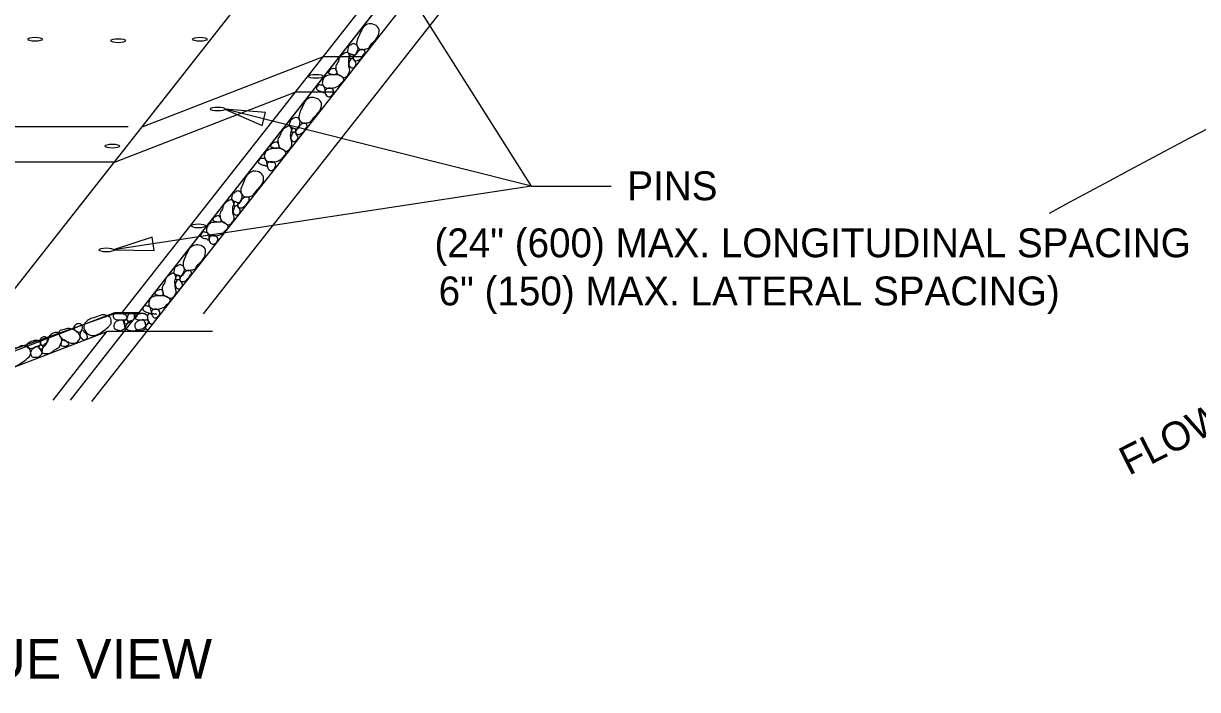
# Model space of a CAD drawing. Extents: x 1.7 to 16.3, y 0.2 to 10.2.
# Drawn here: x 4.708 to 8.367, y 6.211 to 8.288 of the extents above; entities that cross this region are included whole.
import ezdxf

# ---------------------------------------------------------------- set-up
doc = ezdxf.new("R2010")
doc.units = 0
for name, color, linetype in [('SD_P_Dimension Lines', 7, 'Continuous'), ('SD_P_Dimension Text', 7, 'Continuous'), ('SD_P_Prop Object Lines', 7, 'Continuous'), ('SD_P_Shading', 7, 'Continuous'), ('SD_P_Subtitles', 7, 'Continuous'), ('SD_X_Exist Hidden Lines', 7, 'Continuous'), ('SD_X_Exist Object Lines', 7, 'Continuous')]:
    doc.layers.add(name, color=color, linetype=linetype)

msp = doc.modelspace()

# ---------------------------------------------------------------- linework, layer by layer
at = {"layer": 'SD_P_Dimension Lines'}
for p, q in [((6.291, 7.781), (5.874, 8.441)), ((6.291, 7.781), (5.336, 8.021)), ((5.462, 8.011), (5.336, 8.021)), ((5.336, 8.021), (5.452, 7.97)), ((5.452, 7.97), (5.462, 8.011)), ((6.291, 7.781), (4.989, 7.582)), ((6.291, 7.781), (6.54, 7.781)), ((5.109, 7.622), (4.989, 7.582)), ((5.116, 7.58), (5.109, 7.622)), ((4.989, 7.582), (5.116, 7.58))]:
    msp.add_line(p, q, dxfattribs=at)
at = {"layer": 'SD_P_Prop Object Lines'}
for p, q in [((4.855, 7.113), (6.871, 9.691)), ((4.921, 7.109), (6.951, 9.691)), ((5.013, 7.383), (6.825, 9.691)), ((4.463, 7.183), (6.261, 9.473)), ((5.269, 7.383), (6.885, 9.441)), ((4.995, 7.857), (5.557, 8.075)), ((5.557, 8.075), (5.68, 8.075)), ((3.879, 7.857), (4.995, 7.857)), ((4.431, 7.171), (4.993, 7.387)), ((4.993, 7.387), (5.069, 7.387)), ((4.409, 7.113), (4.971, 7.329)), ((4.409, 7.113), (4.971, 7.329)), ((4.801, 7.113), (4.969, 7.329)), ((4.971, 7.329), (5.297, 7.329)), ((4.971, 7.329), (5.094, 7.329))]:
    msp.add_line(p, q, dxfattribs=at)
for centre in [(4.7446, 8.239), (5.0036, 8.2344), (5.2581, 8.239), (5.6193, 8.1234), (5.3136, 8.0215), (4.9851, 7.9058), (5.2536, 7.657), (4.9666, 7.582)]:
    msp.add_ellipse(centre, major_axis=(-0.0228, 0), ratio=0.269294, dxfattribs=at)
for points in [[(5.77, 8.279), (5.78, 8.286), (5.797, 8.286), (5.815, 8.274), (5.814, 8.251), (5.806, 8.238), (5.79, 8.221), (5.783, 8.211), (5.771, 8.208), (5.758, 8.207), (5.747, 8.221), (5.747, 8.231), (5.754, 8.251), (5.764, 8.271), (5.77, 8.279)], [(5.699, 8.189), (5.708, 8.195), (5.719, 8.198), (5.722, 8.193), (5.724, 8.187), (5.722, 8.174), (5.722, 8.163), (5.723, 8.151), (5.725, 8.143), (5.723, 8.134), (5.715, 8.123), (5.709, 8.12), (5.698, 8.124), (5.686, 8.132), (5.682, 8.145), (5.682, 8.156), (5.69, 8.171), (5.692, 8.18), (5.699, 8.189)], [(5.72, 8.216), (5.729, 8.222), (5.738, 8.225), (5.746, 8.221), (5.751, 8.211), (5.748, 8.2), (5.74, 8.19), (5.728, 8.193), (5.718, 8.2), (5.719, 8.208), (5.72, 8.216)], [(5.75, 8.199), (5.756, 8.205), (5.765, 8.207), (5.771, 8.204), (5.773, 8.198), (5.77, 8.193), (5.758, 8.178), (5.746, 8.172), (5.738, 8.175), (5.736, 8.181), (5.739, 8.186), (5.75, 8.199)], [(5.722, 8.163), (5.724, 8.17), (5.727, 8.176), (5.732, 8.179), (5.735, 8.178), (5.74, 8.173), (5.743, 8.168), (5.745, 8.162), (5.743, 8.157), (5.735, 8.15), (5.73, 8.15), (5.724, 8.155), (5.722, 8.163)], [(5.724, 8.187), (5.728, 8.19), (5.733, 8.191), (5.737, 8.188), (5.737, 8.183), (5.732, 8.179), (5.724, 8.18), (5.724, 8.187)], [(5.644, 8.119), (5.653, 8.125), (5.666, 8.128), (5.682, 8.128), (5.695, 8.126), (5.703, 8.12), (5.707, 8.112), (5.702, 8.106), (5.692, 8.095), (5.68, 8.089), (5.665, 8.086), (5.648, 8.089), (5.641, 8.096), (5.64, 8.108), (5.644, 8.119)], [(5.664, 8.144), (5.671, 8.148), (5.678, 8.148), (5.682, 8.143), (5.684, 8.132), (5.682, 8.13), (5.674, 8.128), (5.666, 8.13), (5.659, 8.133), (5.664, 8.144), (5.663, 8.143)], [(5.622, 8.083), (5.621, 8.086), (5.624, 8.093), (5.629, 8.097), (5.635, 8.096), (5.641, 8.095), (5.645, 8.091), (5.648, 8.082), (5.648, 8.078), (5.647, 8.074), (5.644, 8.072), (5.641, 8.074), (5.633, 8.077), (5.626, 8.08), (5.622, 8.083)], [(5.649, 8.081), (5.659, 8.086), (5.67, 8.084), (5.674, 8.079), (5.673, 8.07), (5.666, 8.061), (5.657, 8.06), (5.651, 8.065), (5.648, 8.078), (5.649, 8.081)], [(5.59, 8.05), (5.6, 8.056), (5.616, 8.056), (5.635, 8.044), (5.634, 8.021), (5.626, 8.009), (5.61, 7.991), (5.603, 7.982), (5.591, 7.978), (5.578, 7.978), (5.567, 7.991), (5.567, 8.001), (5.574, 8.021), (5.584, 8.042), (5.59, 8.05)], [(5.54, 7.986), (5.549, 7.992), (5.558, 7.995), (5.566, 7.992), (5.57, 7.981), (5.568, 7.97), (5.56, 7.96), (5.547, 7.963), (5.537, 7.97), (5.538, 7.979), (5.54, 7.986)], [(5.569, 7.969), (5.576, 7.975), (5.585, 7.977), (5.59, 7.974), (5.592, 7.968), (5.59, 7.964), (5.578, 7.948), (5.565, 7.942), (5.558, 7.945), (5.556, 7.951), (5.559, 7.956), (5.569, 7.969)], [(5.519, 7.96), (5.528, 7.965), (5.538, 7.968), (5.541, 7.964), (5.544, 7.957), (5.541, 7.944), (5.541, 7.934), (5.543, 7.922), (5.545, 7.914), (5.543, 7.904), (5.535, 7.894), (5.529, 7.89), (5.517, 7.895), (5.506, 7.902), (5.502, 7.916), (5.501, 7.926), (5.509, 7.942), (5.512, 7.95), (5.519, 7.96)], [(5.541, 7.934), (5.544, 7.94), (5.547, 7.946), (5.551, 7.949), (5.555, 7.948), (5.559, 7.943), (5.562, 7.938), (5.564, 7.933), (5.562, 7.928), (5.555, 7.921), (5.55, 7.92), (5.543, 7.925), (5.541, 7.934)], [(5.544, 7.957), (5.548, 7.961), (5.552, 7.961), (5.556, 7.958), (5.557, 7.953), (5.551, 7.949), (5.544, 7.951), (5.544, 7.957)], [(5.484, 7.915), (5.491, 7.918), (5.498, 7.919), (5.502, 7.913), (5.504, 7.903), (5.502, 7.9), (5.494, 7.898), (5.485, 7.901), (5.479, 7.903), (5.484, 7.915), (5.483, 7.913)], [(5.442, 7.853), (5.44, 7.857), (5.443, 7.863), (5.449, 7.867), (5.455, 7.867), (5.46, 7.866), (5.465, 7.861), (5.467, 7.853), (5.468, 7.848), (5.467, 7.844), (5.464, 7.843), (5.461, 7.845), (5.452, 7.847), (5.446, 7.85), (5.442, 7.853)], [(5.464, 7.889), (5.473, 7.895), (5.486, 7.898), (5.501, 7.899), (5.515, 7.896), (5.522, 7.891), (5.526, 7.883), (5.522, 7.876), (5.511, 7.865), (5.5, 7.859), (5.485, 7.856), (5.468, 7.859), (5.461, 7.866), (5.459, 7.878), (5.464, 7.889)], [(5.468, 7.852), (5.479, 7.857), (5.49, 7.854), (5.494, 7.849), (5.493, 7.841), (5.486, 7.832), (5.477, 7.83), (5.471, 7.835), (5.468, 7.848), (5.468, 7.852)], [(5.41, 7.82), (5.419, 7.826), (5.436, 7.827), (5.454, 7.814), (5.454, 7.792), (5.445, 7.779), (5.43, 7.761), (5.422, 7.752), (5.411, 7.748), (5.398, 7.748), (5.386, 7.761), (5.386, 7.772), (5.394, 7.792), (5.403, 7.812), (5.41, 7.82)], [(5.36, 7.756), (5.368, 7.762), (5.377, 7.766), (5.385, 7.762), (5.39, 7.752), (5.388, 7.74), (5.379, 7.73), (5.367, 7.733), (5.357, 7.741), (5.358, 7.749), (5.36, 7.756)], [(5.339, 7.73), (5.348, 7.736), (5.358, 7.738), (5.361, 7.734), (5.364, 7.727), (5.361, 7.715), (5.361, 7.704), (5.362, 7.692), (5.365, 7.684), (5.363, 7.675), (5.355, 7.664), (5.348, 7.66), (5.337, 7.665), (5.326, 7.672), (5.321, 7.686), (5.321, 7.697), (5.329, 7.712), (5.331, 7.721), (5.339, 7.73)], [(5.361, 7.704), (5.364, 7.71), (5.367, 7.717), (5.371, 7.72), (5.375, 7.719), (5.379, 7.713), (5.382, 7.709), (5.384, 7.703), (5.382, 7.698), (5.375, 7.691), (5.37, 7.691), (5.363, 7.696), (5.361, 7.704)], [(5.364, 7.727), (5.367, 7.731), (5.372, 7.731), (5.376, 7.728), (5.377, 7.724), (5.371, 7.72), (5.364, 7.721), (5.364, 7.727)], [(5.389, 7.74), (5.396, 7.745), (5.405, 7.747), (5.41, 7.745), (5.412, 7.739), (5.41, 7.734), (5.397, 7.718), (5.385, 7.713), (5.377, 7.716), (5.375, 7.722), (5.379, 7.726), (5.389, 7.74)], [(5.303, 7.685), (5.31, 7.688), (5.317, 7.689), (5.321, 7.683), (5.324, 7.673), (5.322, 7.67), (5.314, 7.669), (5.305, 7.671), (5.299, 7.674), (5.303, 7.685), (5.302, 7.684)], [(5.284, 7.66), (5.292, 7.666), (5.305, 7.668), (5.321, 7.669), (5.335, 7.667), (5.342, 7.661), (5.346, 7.653), (5.341, 7.646), (5.331, 7.635), (5.32, 7.629), (5.304, 7.626), (5.288, 7.63), (5.28, 7.637), (5.279, 7.648), (5.284, 7.66)], [(5.261, 7.624), (5.26, 7.627), (5.263, 7.633), (5.268, 7.638), (5.274, 7.637), (5.28, 7.636), (5.285, 7.631), (5.287, 7.623), (5.287, 7.618), (5.287, 7.615), (5.283, 7.613), (5.281, 7.615), (5.272, 7.618), (5.265, 7.62), (5.261, 7.624)], [(5.288, 7.622), (5.298, 7.627), (5.309, 7.624), (5.314, 7.619), (5.313, 7.611), (5.306, 7.602), (5.297, 7.6), (5.29, 7.605), (5.287, 7.618), (5.288, 7.622)], [(5.229, 7.59), (5.239, 7.596), (5.256, 7.597), (5.274, 7.585), (5.273, 7.562), (5.265, 7.549), (5.249, 7.532), (5.242, 7.522), (5.23, 7.519), (5.217, 7.518), (5.206, 7.532), (5.206, 7.542), (5.213, 7.562), (5.223, 7.582), (5.229, 7.59)], [(5.158, 7.5), (5.167, 7.506), (5.178, 7.509), (5.181, 7.504), (5.183, 7.498), (5.18, 7.485), (5.181, 7.474), (5.182, 7.462), (5.184, 7.454), (5.182, 7.445), (5.174, 7.434), (5.168, 7.431), (5.157, 7.435), (5.145, 7.442), (5.141, 7.456), (5.141, 7.467), (5.149, 7.482), (5.151, 7.491), (5.158, 7.5)], [(5.179, 7.527), (5.188, 7.532), (5.197, 7.536), (5.205, 7.532), (5.21, 7.522), (5.207, 7.511), (5.199, 7.501), (5.187, 7.504), (5.176, 7.511), (5.178, 7.519), (5.179, 7.527)], [(5.183, 7.498), (5.187, 7.501), (5.192, 7.502), (5.196, 7.499), (5.196, 7.494), (5.191, 7.49), (5.183, 7.491), (5.183, 7.498)], [(5.209, 7.51), (5.215, 7.516), (5.224, 7.518), (5.23, 7.515), (5.232, 7.509), (5.229, 7.504), (5.217, 7.489), (5.205, 7.483), (5.197, 7.486), (5.195, 7.492), (5.198, 7.497), (5.209, 7.51)], [(5.181, 7.474), (5.183, 7.48), (5.186, 7.487), (5.191, 7.49), (5.194, 7.489), (5.199, 7.484), (5.202, 7.479), (5.204, 7.473), (5.202, 7.468), (5.194, 7.461), (5.189, 7.461), (5.183, 7.466), (5.181, 7.474)], [(5.103, 7.43), (5.112, 7.436), (5.125, 7.439), (5.14, 7.439), (5.154, 7.437), (5.162, 7.431), (5.166, 7.423), (5.161, 7.417), (5.15, 7.406), (5.139, 7.4), (5.124, 7.397), (5.107, 7.4), (5.1, 7.407), (5.099, 7.419), (5.103, 7.43)], [(5.123, 7.455), (5.13, 7.458), (5.137, 7.459), (5.141, 7.454), (5.143, 7.443), (5.141, 7.441), (5.133, 7.439), (5.125, 7.441), (5.118, 7.444), (5.123, 7.455), (5.122, 7.454)], [(5.081, 7.394), (5.08, 7.397), (5.082, 7.404), (5.088, 7.408), (5.094, 7.407), (5.099, 7.406), (5.104, 7.402), (5.106, 7.393), (5.107, 7.389), (5.106, 7.385), (5.103, 7.383), (5.1, 7.385), (5.092, 7.388), (5.085, 7.391), (5.081, 7.394)], [(5.108, 7.392), (5.118, 7.397), (5.129, 7.395), (5.133, 7.389), (5.132, 7.381), (5.125, 7.372), (5.116, 7.37), (5.11, 7.376), (5.107, 7.389), (5.108, 7.392)], [(4.931, 7.315), (4.92, 7.315), (4.905, 7.323), (4.896, 7.343), (4.908, 7.362), (4.922, 7.369), (4.944, 7.376), (4.955, 7.38), (4.967, 7.377), (4.978, 7.371), (4.981, 7.353), (4.976, 7.345), (4.959, 7.331), (4.941, 7.319), (4.931, 7.315)], [(5.005, 7.364), (4.996, 7.365), (4.989, 7.371), (4.988, 7.377), (4.991, 7.382), (4.996, 7.383), (5.016, 7.383), (5.028, 7.377), (5.031, 7.369), (5.027, 7.364), (5.022, 7.364), (5.005, 7.364)], [(5.01, 7.33), (5, 7.333), (4.991, 7.338), (4.99, 7.347), (4.995, 7.357), (5.005, 7.362), (5.018, 7.362), (5.023, 7.35), (5.024, 7.338), (5.017, 7.333), (5.01, 7.33)], [(5.03, 7.351), (5.025, 7.352), (5.022, 7.355), (5.022, 7.36), (5.025, 7.364), (5.032, 7.362), (5.035, 7.355), (5.03, 7.351)], [(5.044, 7.33), (5.033, 7.333), (5.025, 7.34), (5.027, 7.345), (5.03, 7.351), (5.042, 7.357), (5.05, 7.364), (5.059, 7.372), (5.064, 7.379), (5.072, 7.383), (5.086, 7.383), (5.092, 7.38), (5.096, 7.369), (5.097, 7.355), (5.089, 7.344), (5.08, 7.337), (5.064, 7.333), (5.055, 7.33), (5.044, 7.33)], [(5.05, 7.364), (5.044, 7.362), (5.037, 7.36), (5.032, 7.362), (5.03, 7.365), (5.032, 7.372), (5.033, 7.377), (5.037, 7.382), (5.042, 7.384), (5.052, 7.382), (5.055, 7.379), (5.055, 7.37), (5.05, 7.364)], [(5.07, 7.364), (5.062, 7.365), (5.054, 7.371), (5.053, 7.377), (5.057, 7.382), (5.062, 7.383), (5.082, 7.383), (5.094, 7.377), (5.096, 7.369), (5.093, 7.364), (5.087, 7.364), (5.07, 7.364)], [(5.075, 7.33), (5.065, 7.333), (5.057, 7.338), (5.055, 7.347), (5.06, 7.357), (5.07, 7.362), (5.083, 7.362), (5.089, 7.35), (5.089, 7.338), (5.082, 7.333), (5.075, 7.33)], [(5.094, 7.333), (5.089, 7.338), (5.091, 7.345), (5.097, 7.353), (5.101, 7.354), (5.106, 7.349)], [(5.104, 7.351), (5.102, 7.354), (5.096, 7.366), (5.096, 7.375), (5.099, 7.383), (5.108, 7.384), (5.123, 7.382), (5.124, 7.382)], [(4.787, 7.259), (4.776, 7.259), (4.766, 7.262), (4.766, 7.267), (4.767, 7.274), (4.776, 7.284), (4.781, 7.293), (4.786, 7.304), (4.788, 7.312), (4.795, 7.319), (4.807, 7.324), (4.814, 7.324), (4.822, 7.314), (4.828, 7.302), (4.824, 7.288), (4.819, 7.279), (4.805, 7.27), (4.798, 7.264), (4.787, 7.259)], [(4.87, 7.291), (4.86, 7.291), (4.847, 7.295), (4.833, 7.302), (4.823, 7.312), (4.819, 7.32), (4.82, 7.329), (4.827, 7.332), (4.842, 7.336), (4.855, 7.336), (4.869, 7.331), (4.882, 7.319), (4.885, 7.31), (4.88, 7.299), (4.87, 7.291)], [(4.886, 7.326), (4.874, 7.327), (4.866, 7.335), (4.865, 7.342), (4.87, 7.348), (4.881, 7.352), (4.889, 7.349), (4.892, 7.342), (4.888, 7.329), (4.886, 7.326)], [(4.908, 7.311), (4.907, 7.307), (4.902, 7.303), (4.895, 7.302), (4.89, 7.306), (4.886, 7.31), (4.884, 7.316), (4.886, 7.325), (4.888, 7.329), (4.891, 7.332), (4.894, 7.331), (4.896, 7.328), (4.902, 7.322), (4.906, 7.316), (4.908, 7.311)], [(4.68, 7.218), (4.668, 7.218), (4.654, 7.226), (4.644, 7.246), (4.657, 7.265), (4.67, 7.272), (4.693, 7.279), (4.704, 7.283), (4.716, 7.281), (4.727, 7.274), (4.73, 7.257), (4.725, 7.248), (4.708, 7.234), (4.689, 7.222), (4.68, 7.218)], [(4.739, 7.277), (4.73, 7.275), (4.721, 7.278), (4.718, 7.283), (4.72, 7.289), (4.724, 7.292), (4.742, 7.299), (4.756, 7.298), (4.761, 7.291), (4.76, 7.285), (4.754, 7.283), (4.739, 7.277)], [(4.755, 7.247), (4.745, 7.247), (4.735, 7.249), (4.731, 7.256), (4.732, 7.267), (4.74, 7.275), (4.752, 7.28), (4.761, 7.271), (4.766, 7.259), (4.761, 7.253), (4.755, 7.247)], [(4.767, 7.274), (4.762, 7.273), (4.757, 7.275), (4.756, 7.28), (4.758, 7.284), (4.764, 7.285), (4.77, 7.28), (4.767, 7.274)], [(4.781, 7.293), (4.775, 7.289), (4.77, 7.285), (4.764, 7.285), (4.762, 7.287), (4.761, 7.294), (4.761, 7.3), (4.762, 7.306), (4.766, 7.309), (4.776, 7.311), (4.78, 7.309), (4.783, 7.301), (4.781, 7.293)], [(4.84, 7.28), (4.833, 7.281), (4.826, 7.283), (4.826, 7.29), (4.829, 7.3), (4.832, 7.302), (4.84, 7.299), (4.846, 7.293), (4.85, 7.287), (4.84, 7.28), (4.842, 7.28)]]:
    msp.add_spline(points, degree=3, dxfattribs=at)
at = {"layer": 'SD_P_Shading'}
msp.add_lwpolyline([(2.693, 7.379), (4.307, 9.435), (4.621, 9.435), (4.947, 9.217), (6.065, 9.221), (6.627, 9.439), (6.674, 9.439), (5.065, 7.383), (4.991, 7.383), (4.381, 7.167), (3.313, 7.167), (2.999, 7.371)], close=True, dxfattribs=at)
at = {"layer": 'SD_X_Exist Hidden Lines'}
for p, q in [((5.081, 7.967), (5.643, 8.185)), ((5.643, 8.185), (5.767, 8.185)), ((3.963, 7.967), (5.035, 7.967))]:
    msp.add_line(p, q, dxfattribs=at)
at = {"layer": 'SD_X_Exist Object Lines'}
msp.add_spline([(7.906, 7.697), (9.938, 8.585), (12.234, 8.741), (13.694, 8.689), (15.15, 8.221), (15.934, 7.753)], degree=3, dxfattribs=at)

# ---------------------------------------------------------------- texts
at = {"layer": 'SD_P_Dimension Text'}
for s, p in [('PINS', (6.59, 7.737)), ('(24" (600) MAX. LONGITUDINAL SPACING', (5.989, 7.559)), ('6" (150) MAX. LATERAL SPACING)', (6.002, 7.409))]:
    msp.add_text(s, height=0.09, dxfattribs=at).set_placement(p)
msp.add_text('FLOW', height=0.09, rotation=26.8545, dxfattribs=at).set_placement((8.153, 6.877))
at = {"layer": 'SD_P_Subtitles'}
msp.add_text('OBLIQUE VIEW', height=0.124002, dxfattribs=at).set_placement((4.089, 6.245))

doc.saveas('drawing.dxf')
